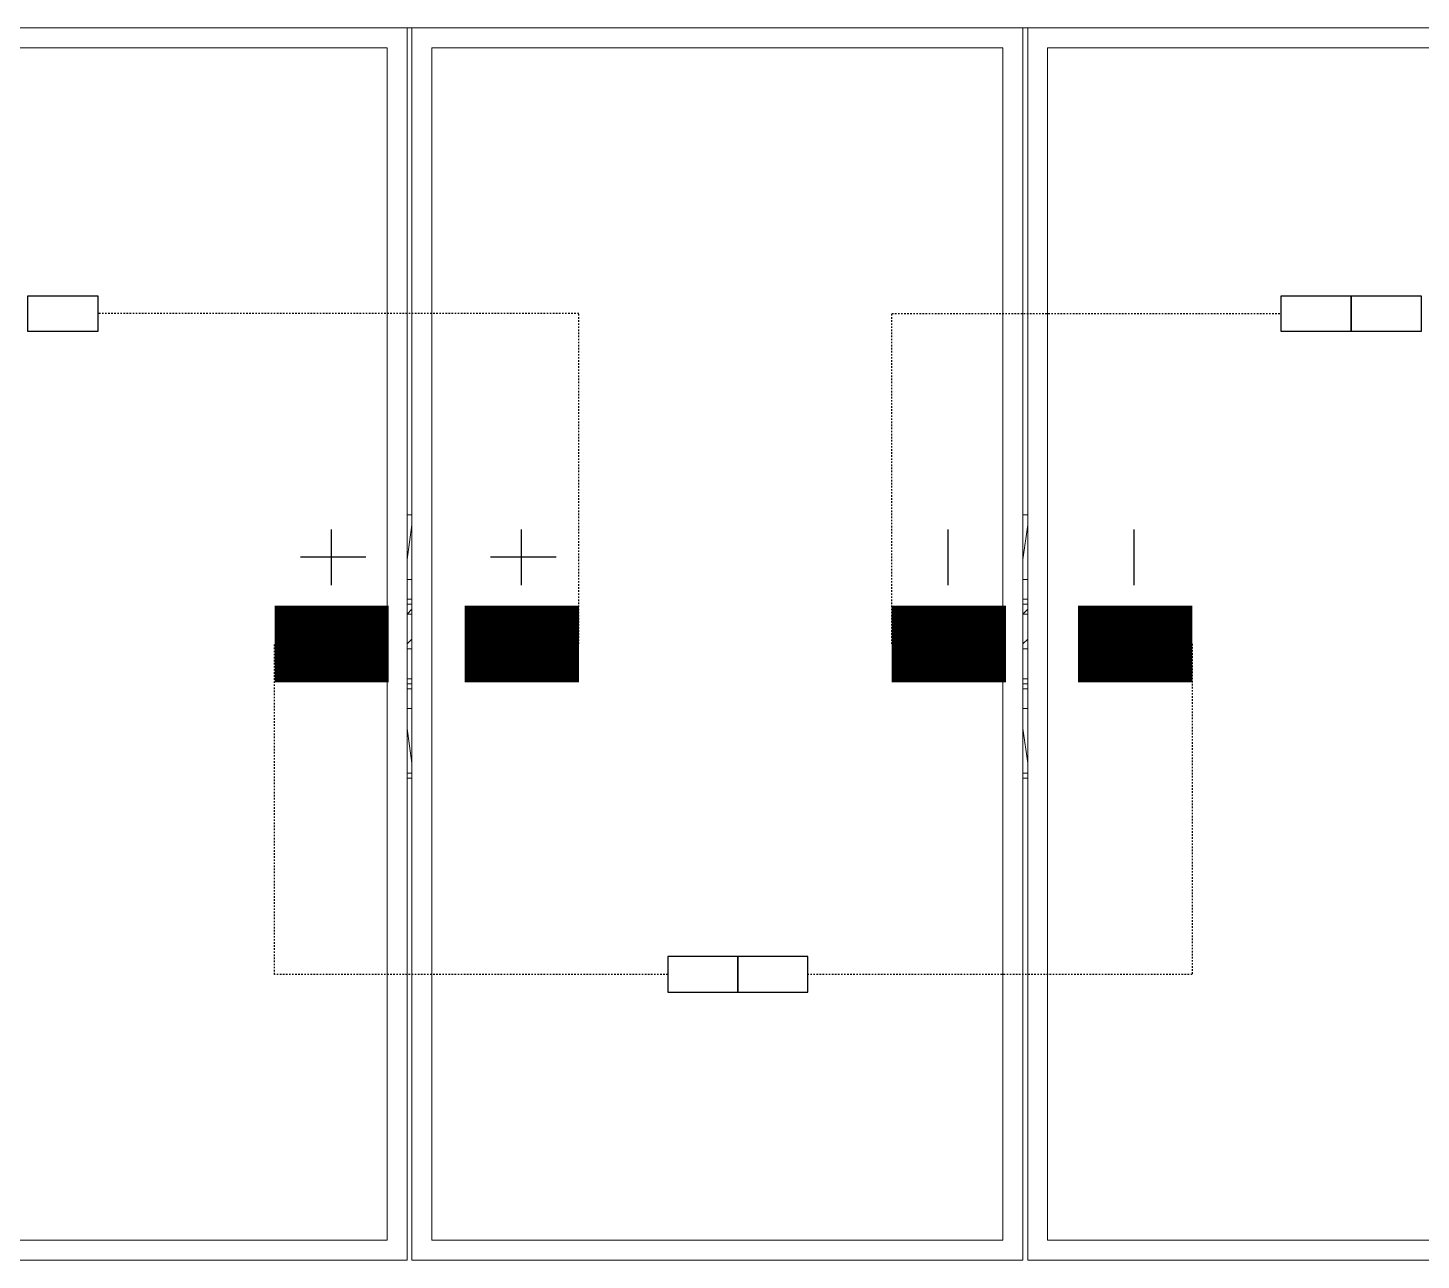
# Model space of a CAD drawing. Header units: feet. Extents: x -13743 to 68376, y -48 to 67763.
# Drawn here: x 2680.4 to 2771.3, y 2423.5 to 2503.8 of the extents above; entities that cross this region are included whole.
import ezdxf

# ---------------------------------------------------------------- set-up
doc = ezdxf.new("R2010")
doc.units = ezdxf.units.FT
doc.header["$MEASUREMENT"] = 0
doc.linetypes.add('HIDDEN', pattern=[0.375, 0.25, -0.125])
for name, color, linetype in [('E-HARN-COMP', 8, 'Continuous'), ('E-TRNK-CABL-NEG', 6, 'HIDDEN'), ('E-TRUNK-CABLE-POS', 6, 'HIDDEN'), ('Polarity-Text', 7, 'Continuous')]:
    doc.layers.add(name, color=color, linetype=linetype)

# ---------------------------------------------------------------- blocks, each defined once
blk = doc.blocks.new('A$C47dfd34d')
at = {"lineweight": 5}
for points in [[(4.0715, 0.41332), (2.21824, 0.41332)], [(2.62823, 0.23499), (2.62989, 0.24666), (2.62989, 0.24332)], [(2.83488, 0.23499), (2.83655, 0.24666), (2.83655, 0.24332)], [(2.62823, 0.22832), (2.62989, 0.22832)], [(2.83488, 0.22832), (2.83655, 0.22832)], [(2.62989, 0.22166), (2.62823, 0.22166)], [(2.62823, 0.21999), (2.62989, 0.21999)], [(2.83655, 0.22166), (2.83488, 0.22166)], [(2.83488, 0.21999), (2.83655, 0.21999)], [(2.62989, 0.21666), (2.62823, 0.21666), (2.62989, 0.21832)], [(2.83655, 0.21666), (2.83488, 0.21666), (2.83655, 0.21832)], [(2.62823, 0.20666), (2.62989, 0.20832)], [(2.83488, 0.20666), (2.83655, 0.20832)], [(2.62989, 0.20499), (2.62823, 0.20499)], [(2.83655, 0.20499), (2.83488, 0.20499)], [(2.62823, 0.19499), (2.62989, 0.19499)], [(2.62989, 0.19333), (2.62823, 0.19333)], [(2.83488, 0.19499), (2.83655, 0.19499)], [(2.83655, 0.19333), (2.83488, 0.19333)], [(2.62823, 0.19166), (2.62989, 0.19166)], [(2.83488, 0.19166), (2.83655, 0.19166)], [(2.62989, 0.18499), (2.62823, 0.18499)], [(2.83655, 0.18499), (2.83488, 0.18499)], [(2.62989, 0.16999), (2.62989, 0.16666), (2.62823, 0.17833)], [(2.83655, 0.16999), (2.83655, 0.16666), (2.83488, 0.17833)], [(2.62989, 0.16666), (2.62989, 0.16666)], [(2.83655, 0.16666), (2.83655, 0.16666)], [(2.62823, 0.16333), (2.62989, 0.16333)], [(2.62823, 0.16166), (2.62989, 0.16166)], [(2.83488, 0.16333), (2.83655, 0.16333)], [(2.83488, 0.16166), (2.83655, 0.16166)]]:
    blk.add_lwpolyline(points, dxfattribs=at)
for points in [[(2.4249, 0.41332), (2.4249, 0), (2.62823, 0), (2.62823, 0.41332)], [(2.83488, 0.41332), (2.83488, 0), (2.62989, 0), (2.62989, 0.41332)], [(2.83655, 0.41332), (3.04154, 0.41332), (3.04154, 0), (2.83655, 0)], [(2.62156, 0.40665), (2.62156, 0.00667), (2.43157, 0.00667), (2.43157, 0.40665)], [(2.63656, 0.40665), (2.82822, 0.40665), (2.82822, 0.00667), (2.63656, 0.00667)], [(2.84322, 0.40665), (2.84322, 0.00667), (3.03488, 0.00667), (3.03488, 0.40665)], [(2.62989, 0.24999), (2.62823, 0.24999)], [(2.83655, 0.24999), (2.83488, 0.24999)]]:
    blk.add_lwpolyline(points, close=True, dxfattribs=at)

msp = doc.modelspace()

# ---------------------------------------------------------------- linework, layer by layer
at = {"layer": 'E-HARN-COMP'}
for points in [[(2684.981, 2486.385), (2684.981, 2484.06), (2680.417, 2484.06), (2680.417, 2486.385)], [(2766.71, 2486.385), (2766.71, 2484.06), (2762.146, 2484.06), (2762.146, 2486.385)], [(2771.274, 2486.385), (2771.274, 2484.06), (2766.71, 2484.06), (2766.71, 2486.385)], [(2726.714, 2440.99), (2726.714, 2443.315), (2722.15, 2443.315), (2722.15, 2440.99)], [(2731.278, 2440.99), (2731.278, 2443.315), (2726.714, 2443.315), (2726.714, 2440.99)]]:
    msp.add_lwpolyline(points, close=True, dxfattribs=at)
at = {"layer": 'E-HARN-COMP', "const_width": 5}
for points in [[(2696.501, 2463.688), (2703.955, 2463.688)], [(2716.352, 2463.688), (2708.897, 2463.688)], [(2736.758, 2463.688), (2744.213, 2463.688)], [(2756.348, 2463.688), (2748.893, 2463.688)]]:
    msp.add_lwpolyline(points, dxfattribs=at)
at = {"layer": 'E-TRNK-CABL-NEG', "ltscale": 0.1}
for points in [[(2736.764, 2463.688), (2736.764, 2485.223), (2762.152, 2485.223)], [(2756.348, 2463.688), (2756.348, 2442.152), (2731.278, 2442.152)]]:
    msp.add_lwpolyline(points, dxfattribs=at)
at = {"layer": 'E-TRUNK-CABLE-POS', "ltscale": 0.1}
for points in [[(2716.352, 2463.688), (2716.352, 2485.223), (2684.981, 2485.223)], [(2722.15, 2442.152), (2696.501, 2442.152), (2696.501, 2463.688)]]:
    msp.add_lwpolyline(points, dxfattribs=at)
at = {"layer": 'Polarity-Text'}
for p, q in [((2700.191, 2471.153), (2700.191, 2467.533)), ((2712.587, 2471.153), (2712.587, 2467.533)), ((2740.408, 2471.153), (2740.408, 2467.533)), ((2752.543, 2471.153), (2752.543, 2467.533)), ((2702.467, 2469.343), (2698.192, 2469.343)), ((2714.863, 2469.343), (2710.588, 2469.343))]:
    msp.add_line(p, q, dxfattribs=at)

# ---------------------------------------------------------------- block references
at = {"xscale": 194.318304, "yscale": 194.318304, "zscale": 194.318304}
msp.add_blockref('A$C47dfd34d', (2194.432, 2423.53), dxfattribs=at)

doc.saveas('drawing.dxf')
